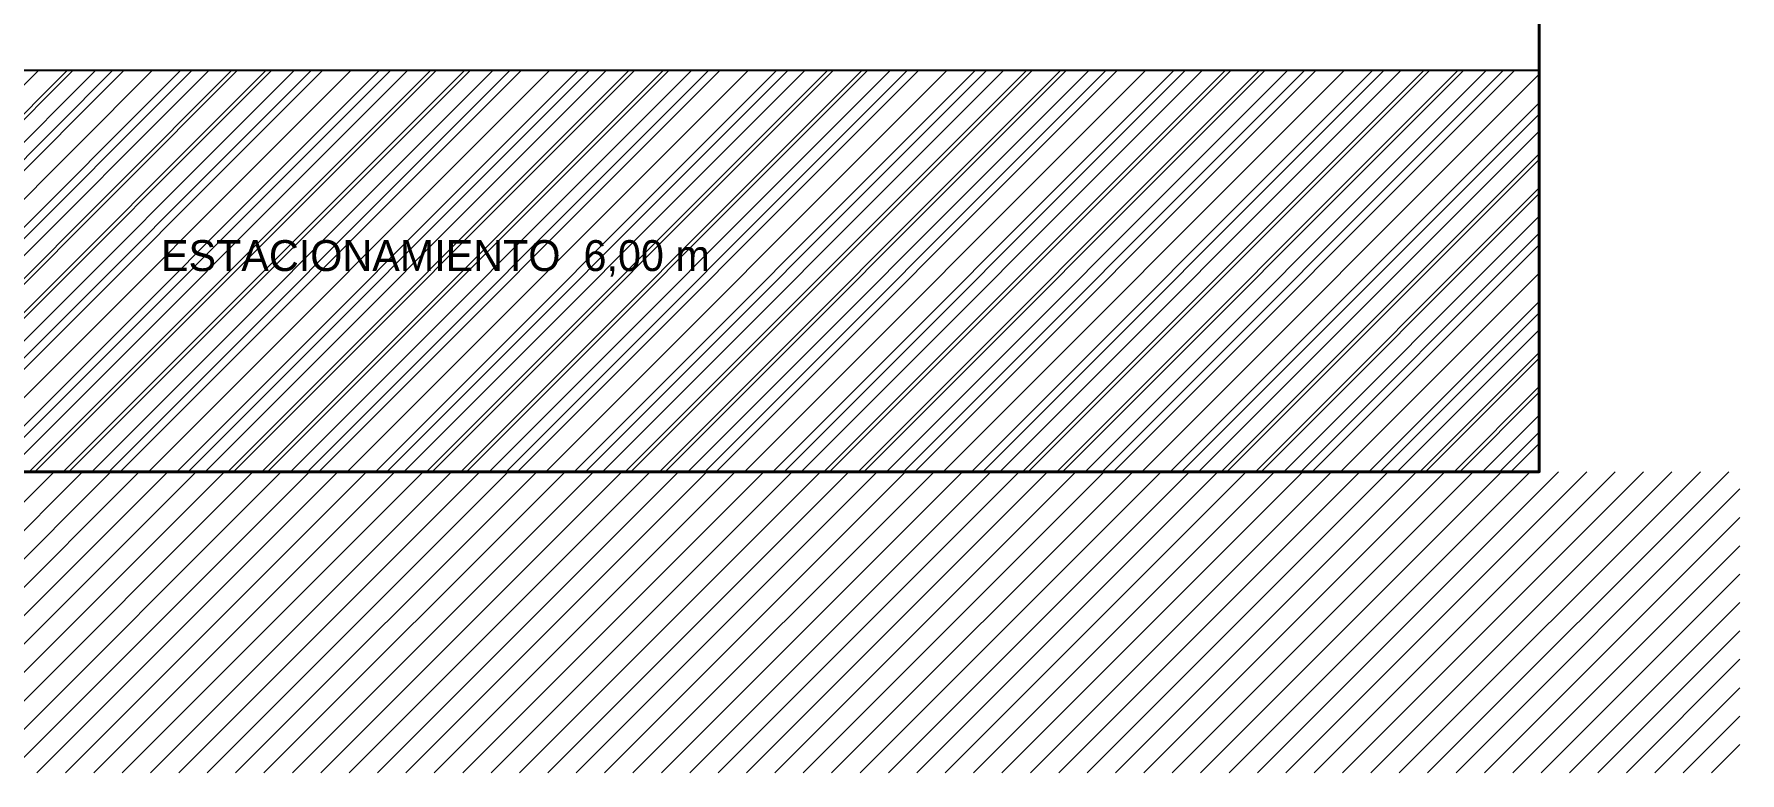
# Model space of a CAD drawing. Header units: metres. Extents: x -4 to 104, y -29 to 100.
# Drawn here: x 70 to 104, y -6 to 8.72 of the extents above; entities that cross this region are included whole.
import ezdxf
from ezdxf.enums import TextEntityAlignment as Align

# ---------------------------------------------------------------- set-up
doc = ezdxf.new("R2010")
doc.units = ezdxf.units.M
for name, color, linetype, lineweight in [('hatch', 7, 'CONTINUOUS', 9), ('hatch-2', 7, 'CONTINUOUS', 9), ('marco-fino', 7, 'CONTINUOUS', 25), ('marco-medio', 7, 'CONTINUOUS', 40), ('texto-suave', 7, 'CONTINUOUS', 5), ('via', 7, 'CONTINUOUS', 20)]:
    doc.layers.add(name, color=color, linetype=linetype, lineweight=lineweight)

msp = doc.modelspace()

# ---------------------------------------------------------------- linework, layer by layer
at = {"layer": 'hatch'}
for p, q in [((62.099, 0), (70.099, 8)), ((62.665, 0), (70.665, 8)), ((62.778, 0), (70.778, 8)), ((63.23, 0), (71.23, 8)), ((63.57, 0), (71.57, 8)), ((63.796, 0), (71.796, 8)), ((64.362, 0), (72.362, 8)), ((64.362, 0), (72.362, 8)), ((64.928, 0), (72.928, 8)), ((65.154, 0), (73.154, 8)), ((65.493, 0), (73.493, 8)), ((65.946, 0), (73.946, 8)), ((66.059, 0), (74.059, 8)), ((66.625, 0), (74.625, 8)), ((66.738, 0), (74.738, 8)), ((67.19, 0), (75.19, 8)), ((67.53, 0), (75.53, 8)), ((67.756, 0), (75.756, 8)), ((68.322, 0), (76.322, 8)), ((68.322, 0), (76.322, 8)), ((68.887, 0), (76.887, 8)), ((69.114, 0), (77.114, 8)), ((69.453, 0), (77.453, 8)), ((69.906, 0), (77.906, 8)), ((70.019, 0), (78.019, 8)), ((70.584, 0), (78.584, 8)), ((70.697, 0), (78.697, 8)), ((71.15, 0), (79.15, 8)), ((71.489, 0), (79.489, 8)), ((71.716, 0), (79.716, 8)), ((72.281, 0), (80.281, 8)), ((72.281, 0), (80.281, 8)), ((72.847, 0), (80.847, 8)), ((73.073, 0), (81.073, 8)), ((73.413, 0), (81.413, 8)), ((73.865, 0), (81.865, 8)), ((73.978, 0), (81.978, 8)), ((74.544, 0), (82.544, 8)), ((74.657, 0), (82.657, 8)), ((75.11, 0), (83.11, 8)), ((75.449, 0), (83.449, 8)), ((75.676, 0), (83.676, 8)), ((76.241, 0), (84.241, 8)), ((76.241, 0), (84.241, 8)), ((76.807, 0), (84.807, 8)), ((77.033, 0), (85.033, 8)), ((77.373, 0), (85.373, 8)), ((77.825, 0), (85.825, 8)), ((77.938, 0), (85.938, 8)), ((78.504, 0), (86.504, 8)), ((78.617, 0), (86.617, 8)), ((79.07, 0), (87.07, 8)), ((79.409, 0), (87.409, 8)), ((79.635, 0), (87.635, 8)), ((80.201, 0), (88.201, 8)), ((80.201, 0), (88.201, 8)), ((80.767, 0), (88.767, 8)), ((80.993, 0), (88.993, 8)), ((81.332, 0), (89.332, 8)), ((81.785, 0), (89.785, 8)), ((81.898, 0), (89.898, 8)), ((82.464, 0), (90.464, 8)), ((82.577, 0), (90.577, 8)), ((83.029, 0), (91.029, 8)), ((83.369, 0), (91.369, 8)), ((83.595, 0), (91.595, 8)), ((84.161, 0), (92.161, 8)), ((84.161, 0), (92.161, 8)), ((84.726, 0), (92.726, 8)), ((84.953, 0), (92.953, 8)), ((85.292, 0), (93.292, 8)), ((85.745, 0), (93.745, 8)), ((85.858, 0), (93.858, 8)), ((86.424, 0), (94.424, 8)), ((86.537, 0), (94.537, 8)), ((86.989, 0), (94.989, 8)), ((87.329, 0), (95.329, 8)), ((87.555, 0), (95.555, 8)), ((88.121, 0), (96.121, 8)), ((88.121, 0), (96.121, 8)), ((88.686, 0), (96.686, 8)), ((88.913, 0), (96.913, 8)), ((89.252, 0), (97.252, 8)), ((89.705, 0), (97.705, 8)), ((89.818, 0), (97.818, 8)), ((90.383, 0), (98.383, 8)), ((90.496, 0), (98.496, 8)), ((90.949, 0), (98.949, 8)), ((91.288, 0), (99.288, 8)), ((91.515, 0), (99.515, 8)), ((92.08, 0), (100, 7.92)), ((92.08, 0), (100, 7.92)), ((92.646, 0), (100, 7.354)), ((92.872, 0), (100, 7.128)), ((93.212, 0), (100, 6.788)), ((93.664, 0), (100, 6.336)), ((93.777, 0), (100, 6.223)), ((94.343, 0), (100, 5.657)), ((94.456, 0), (100, 5.544)), ((94.909, 0), (100, 5.091)), ((95.248, 0), (100, 4.752)), ((95.475, 0), (100, 4.525)), ((96.04, 0), (100, 3.96)), ((96.04, 0), (100, 3.96)), ((96.606, 0), (100, 3.394)), ((96.832, 0), (100, 3.168)), ((97.172, 0), (100, 2.828)), ((97.624, 0), (100, 2.376)), ((97.737, 0), (100, 2.263)), ((98.303, 0), (100, 1.697)), ((98.416, 0), (100, 1.584)), ((98.869, 0), (100, 1.131)), ((99.208, 0), (100, 0.792)), ((99.434, 0), (100, 0.566))]:
    msp.add_line(p, q, dxfattribs=at)
at = {"layer": 'hatch-2'}
for p, q in [((64.402, -6), (70.402, 0)), ((64.968, -6), (70.968, 0)), ((65.533, -6), (71.533, 0)), ((66.099, -6), (72.099, 0)), ((66.665, -6), (72.665, 0)), ((67.23, -6), (73.23, 0)), ((67.796, -6), (73.796, 0)), ((68.362, -6), (74.362, 0)), ((68.928, -6), (74.928, 0)), ((69.493, -6), (75.493, 0)), ((70.059, -6), (76.059, 0)), ((70.625, -6), (76.625, 0)), ((71.19, -6), (77.19, 0)), ((71.756, -6), (77.756, 0)), ((72.322, -6), (78.322, 0)), ((72.887, -6), (78.887, 0)), ((73.453, -6), (79.453, 0)), ((74.019, -6), (80.019, 0)), ((74.584, -6), (80.584, 0)), ((75.15, -6), (81.15, 0)), ((75.716, -6), (81.716, 0)), ((76.281, -6), (82.281, 0)), ((76.847, -6), (82.847, 0)), ((77.413, -6), (83.413, 0)), ((77.978, -6), (83.978, 0)), ((78.544, -6), (84.544, 0)), ((79.11, -6), (85.11, 0)), ((79.676, -6), (85.676, 0)), ((80.241, -6), (86.241, 0)), ((80.807, -6), (86.807, 0)), ((81.373, -6), (87.373, 0)), ((81.938, -6), (87.938, 0)), ((82.504, -6), (88.504, 0)), ((83.07, -6), (89.07, 0)), ((83.635, -6), (89.635, 0)), ((84.201, -6), (90.201, 0)), ((84.767, -6), (90.767, 0)), ((85.332, -6), (91.332, 0)), ((85.898, -6), (91.898, 0)), ((86.464, -6), (92.464, 0)), ((87.029, -6), (93.029, 0)), ((87.595, -6), (93.595, 0)), ((88.161, -6), (94.161, 0)), ((88.726, -6), (94.726, 0)), ((89.292, -6), (95.292, 0)), ((89.858, -6), (95.858, 0)), ((90.424, -6), (96.424, 0)), ((90.989, -6), (96.989, 0)), ((91.555, -6), (97.555, 0)), ((92.121, -6), (98.121, 0)), ((92.686, -6), (98.686, 0)), ((93.252, -6), (99.252, 0)), ((93.818, -6), (99.818, 0)), ((94.383, -6), (100.383, 0)), ((94.949, -6), (100.949, 0)), ((95.515, -6), (101.515, 0)), ((96.08, -6), (102.08, 0)), ((96.646, -6), (102.646, 0)), ((97.212, -6), (103.212, 0)), ((97.777, -6), (103.777, 0)), ((98.343, -6), (104, -0.343)), ((98.909, -6), (104, -0.909)), ((99.475, -6), (104, -1.475)), ((100.04, -6), (104, -2.04)), ((100.606, -6), (104, -2.606)), ((101.172, -6), (104, -3.172)), ((101.737, -6), (104, -3.737)), ((102.303, -6), (104, -4.303)), ((102.869, -6), (104, -4.869)), ((103.434, -6), (104, -5.434))]:
    msp.add_line(p, q, dxfattribs=at)
at = {"layer": 'marco-fino'}
msp.add_lwpolyline([(0, 8), (100, 8), (100, 10), (0, 10)], close=True, dxfattribs=at)
at = {"layer": 'marco-medio'}
msp.add_lwpolyline([(0, 0), (100, 0), (100, 100), (0, 100)], close=True, dxfattribs=at)
at = {"layer": 'via'}
msp.add_lwpolyline([(0, 0), (100, 0), (100, 8), (0, 8)], close=True, dxfattribs=at)

# ---------------------------------------------------------------- texts
at = {"layer": 'texto-suave'}
msp.add_text('ESTACIONAMIENTO  6,00 m', height=0.616, dxfattribs=at).set_placement((78, 4), align=Align.CENTER)

doc.saveas('drawing.dxf')
